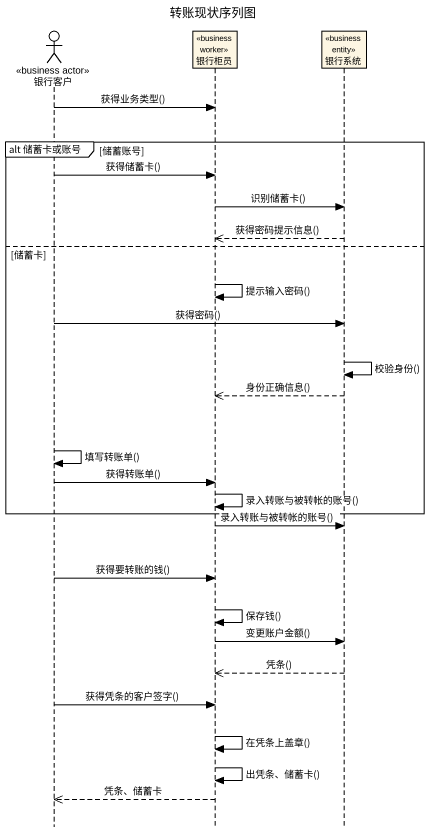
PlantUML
@startuml
title 转账现状序列图
hide footbox
actor 银行客户 <<business actor>>
participant 银行柜员 <<business worker>>
participant 银行系统 <<business entity>>

银行客户 -> 银行柜员 : 获得业务类型()
group alt 储蓄卡或账号 [储蓄账号]
  银行客户 -> 银行柜员 : 获得储蓄卡()
  银行柜员 -> 银行系统 : 识别储蓄卡()
  银行系统 -->> 银行柜员 : 获得密码提示信息()
else 储蓄卡
  银行柜员 -> 银行柜员 : 提示输入密码()
  银行客户 -> 银行系统 : 获得密码()
  银行系统 -> 银行系统 : 校验身份()
  银行系统 -->> 银行柜员 : 身份正确信息()
  银行客户 -> 银行客户 : 填写转账单()
  银行客户 -> 银行柜员 : 获得转账单()
  银行柜员 -> 银行柜员 : 录入转账与被转帐的账号()
end
银行柜员 -> 银行系统 : 录入转账与被转帐的账号()
银行客户 -> 银行柜员 : 获得要转账的钱()
银行柜员 -> 银行柜员 : 保存钱()
银行柜员 -> 银行系统 : 变更账户金额()
银行系统 -->> 银行柜员 : 凭条()
银行客户 -> 银行柜员 : 获得凭条的客户签字()
银行柜员 -> 银行柜员 : 在凭条上盖章()
银行柜员 -> 银行柜员 : 出凭条、储蓄卡()
银行柜员 -->> 银行客户 : 凭条、储蓄卡
@enduml
